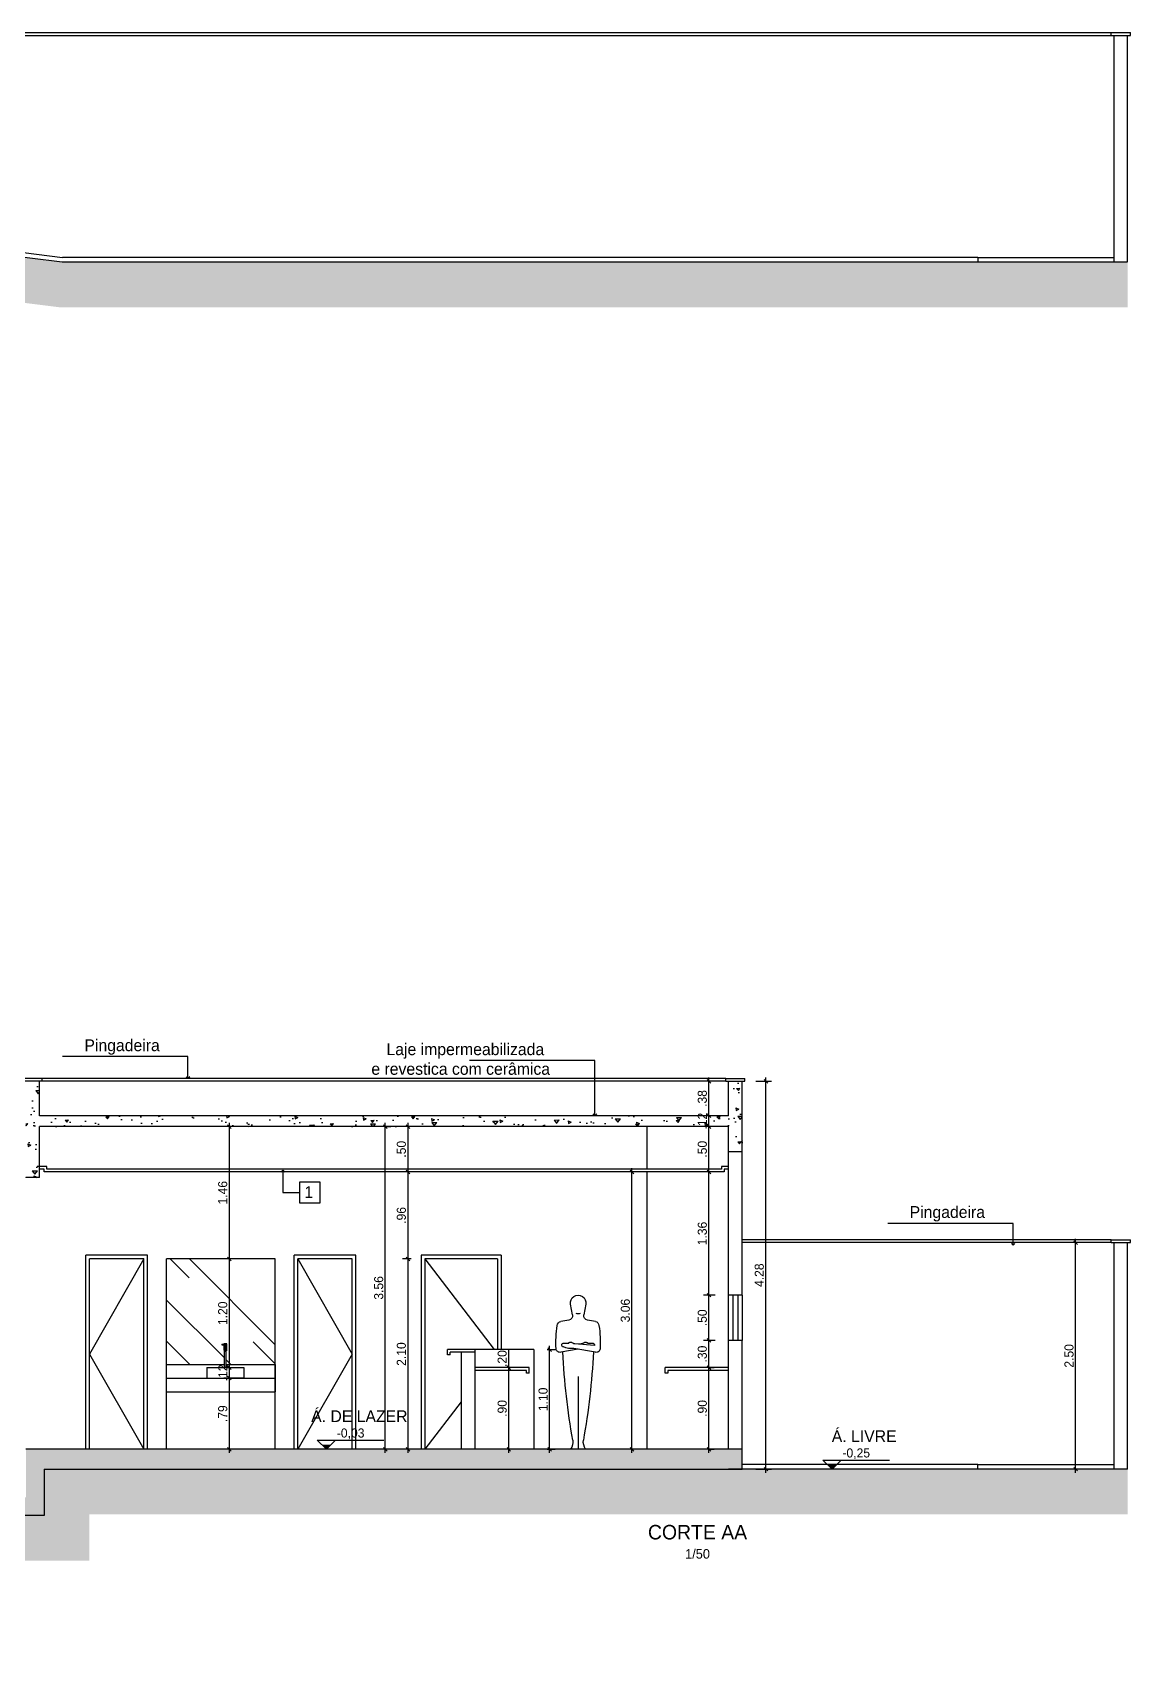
# Model space of a CAD drawing. Header units: feet. Extents: x 1734 to 1931, y 883 to 1088.
# Drawn here: x 1857.21 to 1869.32, y 956.34 to 974.37 of the extents above; entities that cross this region are included whole.
import ezdxf

# ---------------------------------------------------------------- set-up
doc = ezdxf.new("R2010")
doc.units = ezdxf.units.FT
doc.header["$LTSCALE"] = 0.3
doc.header["$MEASUREMENT"] = 0
doc.header["$PDMODE"] = 32
doc.header["$PDSIZE"] = 0.1
doc.linetypes.add('HIDDEN', pattern=[9.525, 6.35, -3.175])
doc.layers.get('0').update_dxf_attribs({"linetype": 'CONTINUOUS'})
doc.layers.get('Defpoints').update_dxf_attribs({"linetype": 'CONTINUOUS'})
for name, color, linetype in [('1', 1, 'CONTINUOUS'), ('2', 44, 'CONTINUOUS'), ('3', 3, 'CONTINUOUS'), ('5', 5, 'CONTINUOUS'), ('Cotas', 1, 'CONTINUOUS'), ('projecao', 8, 'HIDDEN'), ('Texto', 44, 'CONTINUOUS')]:
    doc.layers.add(name, color=color, linetype=linetype)
doc.styles.add('ROMANS', font='romans')
doc.styles.add('style1', font='GOTHIC.TTF')
doc.dimstyles.new('ESC-50', dxfattribs={"dimtxt": 0.1, "dimasz": 0.04, "dimexe": 0.06, "dimexo": 0.15, "dimgap": 0.02, "dimtad": 1, "dimzin": 4, "dimdsep": 46, "dimtxsty": 'style1', "dimblk": 'OBLIQUE', "dimcen": 0.01, "dimdle": 0.04, "dimclrd": 14, "dimclre": 14, "dimclrt": 2, "dimazin": 0, "dimtfac": 1, "dimtix": 1, "dimtmove": 2, "dimatfit": 0, "dimldrblk": 'OPEN90', "dimfxl": 1, "dimtolj": 1, "dimtzin": 4, "dimlwd": -1, "dimlwe": -1, "dimarcsym": 0})

# ---------------------------------------------------------------- blocks, each defined once
blk = doc.blocks.new('Man3')
at = {"color": 8}
for p, q in [((-3.44682, 65.892216), (-2.587044, 61.01616)), ((2.587044, 61.01616), (3.44682, 65.892216)), ((-7.830048, 58.060812), (-4.20936, 58.699236)), ((4.20936, 58.699236), (7.830048, 58.060812)), ((-7.887432, 44.02734), (1.99224, 45.769392)), ((-7.401984, 47.074488), (1.44876, 47.848836)), ((-3.870588, 48.53376), (-2.913636, 48.450036)), ((-1.44876, 47.848836), (0, 47.72208)), ((0, 45.418104), (7.887432, 44.02734)), ((2.913636, 48.450036), (3.870588, 48.53376)), ((0, 33), (0, 0)), ((-3.408744, 0), (3.408744, 0))]:
    blk.add_line(p, q, dxfattribs=at)
for centre, radius, start, end in [((0, 66.499992), 3.499992, 349.9999, 190.0001), ((-4.556664, 60.668856), 2.000004, 280.0002, 9.9999), ((0, 64.999992), 3.499992, 254.215, 285.7851), ((4.556664, 60.668856), 2.000004, 170.0001, 259.9998), ((41.833392, 48.435144), 51.900336, 171.3578, 183.1193), ((-7.482756, 56.091204), 1.999992, 99.99997, 175.9095), ((7.482756, 56.091204), 1.999992, 4.090452, 80.00003), ((-41.833392, 48.435144), 51.900324, 356.8807, 8.6422), ((-8.199984, 45.800004), 1.800012, 186.7811, 279.9998), ((-6.581124, 47.316804), 0.867612, 82.23895, 196.2896), ((-5.343048, 38.087988), 10.15056, 84.02544, 96.34003), ((-3.904032, 48.151428), 0.383796, 84.99985, 175.2193), ((-3.047652, 46.918236), 1.537656, 46.29971, 84.99976), ((-1.34418, 49.044276), 1.2, 237.7051, 265), ((1.34418, 49.044276), 1.2, 275, 302.295), ((3.047652, 46.918236), 1.537656, 95.00024, 133.7003), ((2.91834, 55.877628), 10.150572, 264.7654, 291.8631), ((3.904032, 48.151428), 0.383796, 4.780667, 95.00016), ((5.343048, 38.087988), 10.15056, 83.66003, 95.97463), ((6.581124, 47.316804), 0.867612, 277.7618, 97.761), ((8.199984, 45.800004), 1.8, 260.0002, 353.2189), ((323.25672, 61.714488), 330.71388, 183.0384, 190.0405), ((-323.25672, 61.714488), 330.71388, 349.9595, 356.9616), ((-8.35578, 3.395136), 6, 325.5383, 6.3262), ((8.35578, 3.395136), 6, 173.6739, 214.4617)]:
    blk.add_arc(centre, radius, start, end, dxfattribs=at)
blk = doc.blocks.new('_Oblique')
at = {"color": 0, "linetype": 'ByBlock', "lineweight": -2}
blk.add_line((-0.5, -0.5), (0.5, 0.5), dxfattribs=at)
blk = doc.blocks.new('*D449')
at = {"layer": 'Cotas', "color": 14, "linetype": 'Continuous', "transparency": 16777216}
for p, q in [((1862.465, 959.64), (1862.405, 959.64)), ((1862.465, 958.7), (1862.465, 959.68)), ((1862.465, 958.74), (1862.405, 958.74))]:
    blk.add_line(p, q, dxfattribs=at)
at = {"layer": 'Defpoints', "color": 0, "linetype": 'Continuous', "transparency": 16777216}
for p in [(1862.465, 959.64), (1862.581, 959.64), (1862.581, 958.74)]:
    blk.add_point(p, dxfattribs=at)
at = {"layer": 'Cotas', "color": 14, "linetype": 'Continuous', "transparency": 16777216, "xscale": 0.04, "yscale": 0.04, "zscale": 0.04}
for p, rotation in [((1862.465, 959.64), 90), ((1862.465, 958.74), 270)]:
    blk.add_blockref('_Oblique', p, dxfattribs=dict(at, rotation=rotation))
at = {"layer": 'Cotas', "color": 2, "linetype": 'Continuous', "transparency": 16777216, "insert": (1862.392, 959.19), "char_height": 0.1, "attachment_point": 5, "rotation": 90, "style": 'style1'}
blk.add_mtext('\\A1;.90', dxfattribs=at)
blk = doc.blocks.new('_Open90')
at = {"color": 0, "linetype": 'ByBlock', "lineweight": -2}
for p, q in [((0, 0), (-1, 0)), ((-0.5, 0.5), (0, 0)), ((0, 0), (-0.5, -0.5))]:
    blk.add_line(p, q, dxfattribs=at)
blk = doc.blocks.new('*D450')
at = {"layer": 'Cotas', "color": 14, "linetype": 'Continuous', "transparency": 16777216}
for p, q in [((1862.465, 959.84), (1862.405, 959.84)), ((1862.465, 959.64), (1862.465, 959.84)), ((1862.465, 959.64), (1862.405, 959.64))]:
    blk.add_line(p, q, dxfattribs=at)
at = {"layer": 'Defpoints', "color": 0, "linetype": 'Continuous', "transparency": 16777216}
for p in [(1862.465, 959.84), (1862.57, 959.84), (1862.581, 959.64)]:
    blk.add_point(p, dxfattribs=at)
at = {"layer": 'Cotas', "color": 2, "linetype": 'Continuous', "transparency": 16777216, "insert": (1862.392, 959.74), "char_height": 0.1, "attachment_point": 5, "rotation": 90, "style": 'style1'}
blk.add_mtext('\\A1;.20', dxfattribs=at)
blk = doc.blocks.new('*D451')
at = {"layer": 'Cotas', "color": 14, "linetype": 'Continuous', "transparency": 16777216}
for p, q in [((1862.889, 959.84), (1862.975, 959.84)), ((1862.915, 958.7), (1862.915, 959.88)), ((1862.889, 958.74), (1862.975, 958.74))]:
    blk.add_line(p, q, dxfattribs=at)
at = {"layer": 'Defpoints', "color": 0, "linetype": 'Continuous', "transparency": 16777216}
for p in [(1862.739, 959.84), (1862.915, 959.84), (1862.739, 958.74)]:
    blk.add_point(p, dxfattribs=at)
at = {"layer": 'Cotas', "color": 14, "linetype": 'Continuous', "transparency": 16777216, "xscale": 0.04, "yscale": 0.04, "zscale": 0.04}
for p, rotation in [((1862.915, 959.84), 90), ((1862.915, 958.74), 270)]:
    blk.add_blockref('_Oblique', p, dxfattribs=dict(at, rotation=rotation))
at = {"layer": 'Cotas', "color": 2, "linetype": 'Continuous', "transparency": 16777216, "insert": (1862.843, 959.29), "char_height": 0.1, "attachment_point": 5, "rotation": 90, "style": 'style1'}
blk.add_mtext('\\A1;1.10', dxfattribs=at)
blk = doc.blocks.new('*D452')
at = {"layer": 'Cotas', "color": 14, "linetype": 'Continuous', "transparency": 16777216}
for p, q in [((1864.671, 958.7), (1864.671, 959.68)), ((1864.671, 959.64), (1864.731, 959.64)), ((1864.671, 958.74), (1864.731, 958.74))]:
    blk.add_line(p, q, dxfattribs=at)
at = {"layer": 'Defpoints', "color": 0, "linetype": 'Continuous', "transparency": 16777216}
for p in [(1864.574, 959.64), (1864.671, 959.64), (1864.574, 958.74)]:
    blk.add_point(p, dxfattribs=at)
at = {"layer": 'Cotas', "color": 14, "linetype": 'Continuous', "transparency": 16777216, "xscale": 0.04, "yscale": 0.04, "zscale": 0.04}
for p, rotation in [((1864.671, 959.64), 90), ((1864.671, 958.74), 270)]:
    blk.add_blockref('_Oblique', p, dxfattribs=dict(at, rotation=rotation))
at = {"layer": 'Cotas', "color": 2, "linetype": 'Continuous', "transparency": 16777216, "insert": (1864.599, 959.19), "char_height": 0.1, "attachment_point": 5, "rotation": 90, "style": 'style1'}
blk.add_mtext('\\A1;.90', dxfattribs=at)
blk = doc.blocks.new('*D453')
at = {"layer": 'Cotas', "color": 14, "linetype": 'Continuous', "transparency": 16777216}
for p, q in [((1864.739, 959.94), (1864.611, 959.94)), ((1864.671, 959.6), (1864.671, 959.98)), ((1864.671, 959.64), (1864.731, 959.64))]:
    blk.add_line(p, q, dxfattribs=at)
at = {"layer": 'Defpoints', "color": 0, "linetype": 'Continuous', "transparency": 16777216}
for p in [(1864.671, 959.94), (1864.889, 959.94), (1864.574, 959.64)]:
    blk.add_point(p, dxfattribs=at)
at = {"layer": 'Cotas', "color": 14, "linetype": 'Continuous', "transparency": 16777216, "xscale": 0.04, "yscale": 0.04, "zscale": 0.04}
for p, rotation in [((1864.671, 959.94), 90), ((1864.671, 959.64), 270)]:
    blk.add_blockref('_Oblique', p, dxfattribs=dict(at, rotation=rotation))
at = {"layer": 'Cotas', "color": 2, "linetype": 'Continuous', "transparency": 16777216, "insert": (1864.599, 959.79), "char_height": 0.1, "attachment_point": 5, "rotation": 90, "style": 'style1'}
blk.add_mtext('\\A1;.30', dxfattribs=at)
blk = doc.blocks.new('*D454')
at = {"layer": 'Cotas', "color": 14, "linetype": 'Continuous', "transparency": 16777216}
for p, q in [((1864.671, 959.9), (1864.671, 960.48)), ((1864.739, 960.44), (1864.611, 960.44)), ((1864.739, 959.94), (1864.611, 959.94))]:
    blk.add_line(p, q, dxfattribs=at)
at = {"layer": 'Defpoints', "color": 0, "linetype": 'Continuous', "transparency": 16777216}
for p in [(1864.671, 960.44), (1864.889, 960.44), (1864.889, 959.94)]:
    blk.add_point(p, dxfattribs=at)
at = {"layer": 'Cotas', "color": 14, "linetype": 'Continuous', "transparency": 16777216, "xscale": 0.04, "yscale": 0.04, "zscale": 0.04}
for p, rotation in [((1864.671, 960.44), 90), ((1864.671, 959.94), 270)]:
    blk.add_blockref('_Oblique', p, dxfattribs=dict(at, rotation=rotation))
at = {"layer": 'Cotas', "color": 2, "linetype": 'Continuous', "transparency": 16777216, "insert": (1864.599, 960.19), "char_height": 0.1, "attachment_point": 5, "rotation": 90, "style": 'style1'}
blk.add_mtext('\\A1;.50', dxfattribs=at)
blk = doc.blocks.new('*D455')
at = {"layer": 'Cotas', "color": 14, "linetype": 'Continuous', "transparency": 16777216}
for p, q in [((1864.689, 961.8), (1864.611, 961.8)), ((1864.671, 960.4), (1864.671, 961.84)), ((1864.739, 960.44), (1864.611, 960.44))]:
    blk.add_line(p, q, dxfattribs=at)
at = {"layer": 'Defpoints', "color": 0, "linetype": 'Continuous', "transparency": 16777216}
for p in [(1864.671, 961.8), (1864.839, 961.8), (1864.889, 960.44)]:
    blk.add_point(p, dxfattribs=at)
at = {"layer": 'Cotas', "color": 14, "linetype": 'Continuous', "transparency": 16777216, "xscale": 0.04, "yscale": 0.04, "zscale": 0.04}
for p, rotation in [((1864.671, 961.8), 90), ((1864.671, 960.44), 270)]:
    blk.add_blockref('_Oblique', p, dxfattribs=dict(at, rotation=rotation))
at = {"layer": 'Cotas', "color": 2, "linetype": 'Continuous', "transparency": 16777216, "insert": (1864.599, 961.12), "char_height": 0.1, "attachment_point": 5, "rotation": 90, "style": 'style1'}
blk.add_mtext('\\A1;1.36', dxfattribs=at)
blk = doc.blocks.new('*D456')
at = {"layer": 'Cotas', "color": 14, "linetype": 'Continuous', "transparency": 16777216}
for p, q in [((1864.671, 962.3), (1864.611, 962.3)), ((1864.671, 961.76), (1864.671, 962.34)), ((1864.689, 961.8), (1864.611, 961.8))]:
    blk.add_line(p, q, dxfattribs=at)
at = {"layer": 'Defpoints', "color": 0, "linetype": 'Continuous', "transparency": 16777216}
for p in [(1864.671, 962.3), (1864.769, 962.3), (1864.839, 961.8)]:
    blk.add_point(p, dxfattribs=at)
at = {"layer": 'Cotas', "color": 14, "linetype": 'Continuous', "transparency": 16777216, "xscale": 0.04, "yscale": 0.04, "zscale": 0.04}
for p, rotation in [((1864.671, 962.3), 90), ((1864.671, 961.8), 270)]:
    blk.add_blockref('_Oblique', p, dxfattribs=dict(at, rotation=rotation))
at = {"layer": 'Cotas', "color": 2, "linetype": 'Continuous', "transparency": 16777216, "insert": (1864.599, 962.05), "char_height": 0.1, "attachment_point": 5, "rotation": 90, "style": 'style1'}
blk.add_mtext('\\A1;.50', dxfattribs=at)
blk = doc.blocks.new('*D457')
at = {"layer": 'Cotas', "color": 14, "linetype": 'Continuous', "transparency": 16777216}
for p, q in [((1864.739, 962.42), (1864.611, 962.42)), ((1864.671, 962.3), (1864.611, 962.3)), ((1864.671, 962.3), (1864.671, 962.42))]:
    blk.add_line(p, q, dxfattribs=at)
at = {"layer": 'Defpoints', "color": 0, "linetype": 'Continuous', "transparency": 16777216}
for p in [(1864.671, 962.42), (1864.769, 962.3), (1864.889, 962.42)]:
    blk.add_point(p, dxfattribs=at)
at = {"layer": 'Cotas', "color": 2, "linetype": 'Continuous', "transparency": 16777216, "insert": (1864.599, 962.36), "char_height": 0.1, "attachment_point": 5, "rotation": 90, "style": 'style1'}
blk.add_mtext('\\A1;.12', dxfattribs=at)
blk = doc.blocks.new('*D458')
at = {"layer": 'Cotas', "color": 14, "linetype": 'Continuous', "transparency": 16777216}
for p, q in [((1864.739, 962.8), (1864.611, 962.8)), ((1864.671, 962.38), (1864.671, 962.84)), ((1864.739, 962.42), (1864.611, 962.42))]:
    blk.add_line(p, q, dxfattribs=at)
at = {"layer": 'Defpoints', "color": 0, "linetype": 'Continuous', "transparency": 16777216}
for p in [(1864.671, 962.8), (1864.889, 962.8), (1864.889, 962.42)]:
    blk.add_point(p, dxfattribs=at)
at = {"layer": 'Cotas', "color": 14, "linetype": 'Continuous', "transparency": 16777216, "xscale": 0.04, "yscale": 0.04, "zscale": 0.04}
for p, rotation in [((1864.671, 962.8), 90), ((1864.671, 962.42), 270)]:
    blk.add_blockref('_Oblique', p, dxfattribs=dict(at, rotation=rotation))
at = {"layer": 'Cotas', "color": 2, "linetype": 'Continuous', "transparency": 16777216, "insert": (1864.599, 962.61), "char_height": 0.1, "attachment_point": 5, "rotation": 90, "style": 'style1'}
blk.add_mtext('\\A1;.38', dxfattribs=at)
blk = doc.blocks.new('*D459')
at = {"layer": 'Cotas', "color": 14, "linetype": 'Continuous', "transparency": 16777216}
for p, q in [((1863.839, 961.8), (1863.763, 961.8)), ((1863.823, 958.7), (1863.823, 961.84)), ((1863.839, 958.74), (1863.763, 958.74))]:
    blk.add_line(p, q, dxfattribs=at)
at = {"layer": 'Defpoints', "color": 0, "linetype": 'Continuous', "transparency": 16777216}
for p in [(1863.823, 961.8), (1863.989, 961.8), (1863.989, 958.74)]:
    blk.add_point(p, dxfattribs=at)
at = {"layer": 'Cotas', "color": 14, "linetype": 'Continuous', "transparency": 16777216, "xscale": 0.04, "yscale": 0.04, "zscale": 0.04}
for p, rotation in [((1863.823, 961.8), 90), ((1863.823, 958.74), 270)]:
    blk.add_blockref('_Oblique', p, dxfattribs=dict(at, rotation=rotation))
at = {"layer": 'Cotas', "color": 2, "linetype": 'Continuous', "transparency": 16777216, "insert": (1863.75, 960.27), "char_height": 0.1, "attachment_point": 5, "rotation": 90, "style": 'style1'}
blk.add_mtext('\\A1;3.06', dxfattribs=at)
blk = doc.blocks.new('*D460')
at = {"layer": 'Cotas', "color": 14, "linetype": 'Continuous', "transparency": 16777216}
for p, q in [((1861.389, 960.84), (1861.293, 960.84)), ((1861.353, 958.7), (1861.353, 960.88)), ((1861.389, 958.74), (1861.293, 958.74))]:
    blk.add_line(p, q, dxfattribs=at)
at = {"layer": 'Defpoints', "color": 0, "linetype": 'Continuous', "transparency": 16777216}
for p in [(1861.353, 960.84), (1861.539, 960.84), (1861.539, 958.74)]:
    blk.add_point(p, dxfattribs=at)
at = {"layer": 'Cotas', "color": 14, "linetype": 'Continuous', "transparency": 16777216, "xscale": 0.04, "yscale": 0.04, "zscale": 0.04}
for p, rotation in [((1861.353, 960.84), 90), ((1861.353, 958.74), 270)]:
    blk.add_blockref('_Oblique', p, dxfattribs=dict(at, rotation=rotation))
at = {"layer": 'Cotas', "color": 2, "linetype": 'Continuous', "transparency": 16777216, "insert": (1861.28, 959.79), "char_height": 0.1, "attachment_point": 5, "rotation": 90, "style": 'style1'}
blk.add_mtext('\\A1;2.10', dxfattribs=at)
blk = doc.blocks.new('*D461')
at = {"layer": 'Cotas', "color": 14, "linetype": 'Continuous', "transparency": 16777216}
for p, q in [((1861.517, 961.8), (1861.293, 961.8)), ((1861.353, 960.8), (1861.353, 961.84)), ((1861.389, 960.84), (1861.293, 960.84))]:
    blk.add_line(p, q, dxfattribs=at)
at = {"layer": 'Defpoints', "color": 0, "linetype": 'Continuous', "transparency": 16777216}
for p in [(1861.353, 961.8), (1861.667, 961.8), (1861.539, 960.84)]:
    blk.add_point(p, dxfattribs=at)
at = {"layer": 'Cotas', "color": 14, "linetype": 'Continuous', "transparency": 16777216, "xscale": 0.04, "yscale": 0.04, "zscale": 0.04}
for p, rotation in [((1861.353, 961.8), 90), ((1861.353, 960.84), 270)]:
    blk.add_blockref('_Oblique', p, dxfattribs=dict(at, rotation=rotation))
at = {"layer": 'Cotas', "color": 2, "linetype": 'Continuous', "transparency": 16777216, "insert": (1861.28, 961.32), "char_height": 0.1, "attachment_point": 5, "rotation": 90, "style": 'style1'}
blk.add_mtext('\\A1;.96', dxfattribs=at)
blk = doc.blocks.new('*D462')
at = {"layer": 'Cotas', "color": 14, "linetype": 'Continuous', "transparency": 16777216}
for p, q in [((1861.43, 962.3), (1861.293, 962.3)), ((1861.353, 961.76), (1861.353, 962.34)), ((1861.517, 961.8), (1861.293, 961.8))]:
    blk.add_line(p, q, dxfattribs=at)
at = {"layer": 'Defpoints', "color": 0, "linetype": 'Continuous', "transparency": 16777216}
for p in [(1861.353, 962.3), (1861.58, 962.3), (1861.667, 961.8)]:
    blk.add_point(p, dxfattribs=at)
at = {"layer": 'Cotas', "color": 14, "linetype": 'Continuous', "transparency": 16777216, "xscale": 0.04, "yscale": 0.04, "zscale": 0.04}
for p, rotation in [((1861.353, 962.3), 90), ((1861.353, 961.8), 270)]:
    blk.add_blockref('_Oblique', p, dxfattribs=dict(at, rotation=rotation))
at = {"layer": 'Cotas', "color": 2, "linetype": 'Continuous', "transparency": 16777216, "insert": (1861.28, 962.05), "char_height": 0.1, "attachment_point": 5, "rotation": 90, "style": 'style1'}
blk.add_mtext('\\A1;.50', dxfattribs=at)
blk = doc.blocks.new('*D463')
at = {"layer": 'Cotas', "color": 14, "linetype": 'Continuous', "transparency": 16777216}
for p, q in [((1861.102, 958.7), (1861.102, 962.34)), ((1861.102, 962.3), (1861.162, 962.3)), ((1861.102, 958.74), (1861.042, 958.74))]:
    blk.add_line(p, q, dxfattribs=at)
at = {"layer": 'Defpoints', "color": 0, "linetype": 'Continuous', "transparency": 16777216}
for p in [(1861.089, 962.3), (1861.102, 962.3), (1861.18, 958.74)]:
    blk.add_point(p, dxfattribs=at)
at = {"layer": 'Cotas', "color": 14, "linetype": 'Continuous', "transparency": 16777216, "xscale": 0.04, "yscale": 0.04, "zscale": 0.04}
for p, rotation in [((1861.102, 962.3), 90), ((1861.102, 958.74), 270)]:
    blk.add_blockref('_Oblique', p, dxfattribs=dict(at, rotation=rotation))
at = {"layer": 'Cotas', "color": 2, "linetype": 'Continuous', "transparency": 16777216, "insert": (1861.03, 960.52), "char_height": 0.1, "attachment_point": 5, "rotation": 90, "style": 'style1'}
blk.add_mtext('\\A1;3.56', dxfattribs=at)
blk = doc.blocks.new('*D464')
at = {"layer": 'Cotas', "color": 14, "linetype": 'Continuous', "transparency": 16777216}
for p, q in [((1859.383, 958.7), (1859.383, 959.565)), ((1859.54, 959.525), (1859.323, 959.525)), ((1859.662, 958.74), (1859.323, 958.74))]:
    blk.add_line(p, q, dxfattribs=at)
at = {"layer": 'Defpoints', "color": 0, "linetype": 'Continuous', "transparency": 16777216}
for p in [(1859.383, 959.525), (1859.69, 959.525), (1859.889, 958.74)]:
    blk.add_point(p, dxfattribs=at)
at = {"layer": 'Cotas', "color": 14, "linetype": 'Continuous', "transparency": 16777216, "xscale": 0.04, "yscale": 0.04, "zscale": 0.04}
for p, rotation in [((1859.383, 959.525), 90), ((1859.383, 958.74), 270)]:
    blk.add_blockref('_Oblique', p, dxfattribs=dict(at, rotation=rotation))
at = {"layer": 'Cotas', "color": 2, "linetype": 'Continuous', "transparency": 16777216, "insert": (1859.31, 959.132), "char_height": 0.1, "attachment_point": 5, "rotation": 90, "style": 'style1'}
blk.add_mtext('\\A1;.79', dxfattribs=at)
blk = doc.blocks.new('*D465')
at = {"layer": 'Cotas', "color": 14, "linetype": 'Continuous', "transparency": 16777216}
for p, q in [((1859.383, 959.64), (1859.323, 959.64)), ((1859.383, 959.525), (1859.383, 959.64)), ((1859.54, 959.525), (1859.323, 959.525))]:
    blk.add_line(p, q, dxfattribs=at)
at = {"layer": 'Defpoints', "color": 0, "linetype": 'Continuous', "transparency": 16777216}
for p in [(1859.383, 959.64), (1859.493, 959.64), (1859.69, 959.525)]:
    blk.add_point(p, dxfattribs=at)
at = {"layer": 'Cotas', "color": 2, "linetype": 'Continuous', "transparency": 16777216, "insert": (1859.311, 959.582), "char_height": 0.1, "attachment_point": 5, "rotation": 90, "style": 'style1'}
blk.add_mtext('\\A1;.12', dxfattribs=at)
blk = doc.blocks.new('*D466')
at = {"layer": 'Cotas', "color": 14, "linetype": 'Continuous', "transparency": 16777216}
for p, q in [((1859.43, 960.84), (1859.323, 960.84)), ((1859.383, 959.6), (1859.383, 960.88)), ((1859.383, 959.64), (1859.323, 959.64))]:
    blk.add_line(p, q, dxfattribs=at)
at = {"layer": 'Defpoints', "color": 0, "linetype": 'Continuous', "transparency": 16777216}
for p in [(1859.383, 960.84), (1859.58, 960.84), (1859.493, 959.64)]:
    blk.add_point(p, dxfattribs=at)
at = {"layer": 'Cotas', "color": 14, "linetype": 'Continuous', "transparency": 16777216, "xscale": 0.04, "yscale": 0.04, "zscale": 0.04}
for p, rotation in [((1859.383, 960.84), 90), ((1859.383, 959.64), 270)]:
    blk.add_blockref('_Oblique', p, dxfattribs=dict(at, rotation=rotation))
at = {"layer": 'Cotas', "color": 2, "linetype": 'Continuous', "transparency": 16777216, "insert": (1859.31, 960.24), "char_height": 0.1, "attachment_point": 5, "rotation": 90, "style": 'style1'}
blk.add_mtext('\\A1;1.20', dxfattribs=at)
blk = doc.blocks.new('*D467')
at = {"layer": 'Cotas', "color": 14, "linetype": 'Continuous', "transparency": 16777216}
for p, q in [((1859.43, 962.3), (1859.323, 962.3)), ((1859.383, 960.8), (1859.383, 962.34)), ((1859.43, 960.84), (1859.323, 960.84))]:
    blk.add_line(p, q, dxfattribs=at)
at = {"layer": 'Defpoints', "color": 0, "linetype": 'Continuous', "transparency": 16777216}
for p in [(1859.383, 962.3), (1859.58, 962.3), (1859.58, 960.84)]:
    blk.add_point(p, dxfattribs=at)
at = {"layer": 'Cotas', "color": 14, "linetype": 'Continuous', "transparency": 16777216, "xscale": 0.04, "yscale": 0.04, "zscale": 0.04}
for p, rotation in [((1859.383, 962.3), 90), ((1859.383, 960.84), 270)]:
    blk.add_blockref('_Oblique', p, dxfattribs=dict(at, rotation=rotation))
at = {"layer": 'Cotas', "color": 2, "linetype": 'Continuous', "transparency": 16777216, "insert": (1859.31, 961.57), "char_height": 0.1, "attachment_point": 5, "rotation": 90, "style": 'style1'}
blk.add_mtext('\\A1;1.46', dxfattribs=at)
blk = doc.blocks.new('*D468')
at = {"layer": 'Cotas', "color": 14, "linetype": 'Continuous', "transparency": 16777216}
for p, q in [((1865.189, 962.8), (1865.36, 962.8)), ((1865.3, 958.48), (1865.3, 962.84)), ((1865.189, 958.52), (1865.36, 958.52))]:
    blk.add_line(p, q, dxfattribs=at)
at = {"layer": 'Defpoints', "color": 0, "linetype": 'Continuous', "transparency": 16777216}
for p in [(1865.039, 962.8), (1865.3, 962.8), (1865.039, 958.52)]:
    blk.add_point(p, dxfattribs=at)
at = {"layer": 'Cotas', "color": 14, "linetype": 'Continuous', "transparency": 16777216, "xscale": 0.04, "yscale": 0.04, "zscale": 0.04}
for p, rotation in [((1865.3, 962.8), 90), ((1865.3, 958.52), 270)]:
    blk.add_blockref('_Oblique', p, dxfattribs=dict(at, rotation=rotation))
at = {"layer": 'Cotas', "color": 2, "linetype": 'Continuous', "transparency": 16777216, "insert": (1865.227, 960.66), "char_height": 0.1, "attachment_point": 5, "rotation": 90, "style": 'style1'}
blk.add_mtext('\\A1;4.28', dxfattribs=at)
blk = doc.blocks.new('*D492')
at = {"layer": 'Cotas', "color": 14, "linetype": 'Continuous', "transparency": 16777216}
for p, q in [((1868.989, 961.02), (1868.655, 961.02)), ((1868.715, 958.48), (1868.715, 961.06)), ((1868.989, 958.52), (1868.655, 958.52))]:
    blk.add_line(p, q, dxfattribs=at)
at = {"layer": 'Defpoints', "color": 0, "linetype": 'Continuous', "transparency": 16777216}
for p in [(1868.715, 961.02), (1869.139, 961.02), (1869.139, 958.52)]:
    blk.add_point(p, dxfattribs=at)
at = {"layer": 'Cotas', "color": 14, "linetype": 'Continuous', "transparency": 16777216, "xscale": 0.04, "yscale": 0.04, "zscale": 0.04}
for p, rotation in [((1868.715, 961.02), 90), ((1868.715, 958.52), 270)]:
    blk.add_blockref('_Oblique', p, dxfattribs=dict(at, rotation=rotation))
at = {"layer": 'Cotas', "color": 2, "linetype": 'Continuous', "transparency": 16777216, "insert": (1868.643, 959.77), "char_height": 0.1, "attachment_point": 5, "rotation": 90, "style": 'style1'}
blk.add_mtext('\\A1;2.50', dxfattribs=at)
blk = doc.blocks.new('Niv_cr')
for p, q in [((0, 0), (-0.1, 0.1)), ((-0.1, 0.1), (0.635, 0.1)), ((0, 0), (0.1, 0.1))]:
    blk.add_line(p, q)
blk.add_solid([(-0.05, 0.05), (0.05, 0.05), (0, 0)])
at = {"color": 2, "style": 'ROMANS'}
blk.add_attdef('NIVEL', (0.115, 0.129), '', height=0.1, dxfattribs=at)

msp = doc.modelspace()

# ---------------------------------------------------------------- hatches: boundary and pattern name
at = {"layer": '1', "linetype": 'Continuous'}
h = msp.add_hatch(dxfattribs=at)
h.set_pattern_fill('EARTH,_I', color=256, angle=315, style=2)
h.set_pattern_definition([(315, (1811.98868, 971.34088), (0.3535534, -8e-17), [0.25, -0.25]), (315, (1812.05498, 971.40717), (0.3535534, -8e-17), [0.25, -0.25]), (315, (1812.12127, 971.47346), (0.3535534, -8e-17), [0.25, -0.25]), (45, (1812.16546, 971.47346), (1e-16, 0.3535534), [0.25, -0.25]), (45, (1812.23175, 971.40717), (1e-16, 0.3535534), [0.25, -0.25]), (45, (1812.29804, 971.34088), (1e-16, 0.3535534), [0.25, -0.25])])
h.paths.add_polyline_path([(1828.939, 973.517), (1811.989, 973.517), (1811.989, 973.017), (1828.439, 973.017), (1828.439, 971.607), (1831.839, 971.607), (1831.839, 973.017), (1854.889, 973.017), (1854.889, 971.67), (1857.507, 971.341), (1869.289, 971.341), (1869.289, 971.841), (1867.639, 971.841), (1857.538, 971.841), (1855.389, 972.111), (1855.389, 973.517), (1831.339, 973.517), (1831.339, 972.107), (1828.939, 972.107)])
h = msp.add_hatch(dxfattribs=at)
h.set_pattern_fill('EARTH,_I', color=256, angle=315, style=2)
h.set_pattern_definition([(315, (1811.98868, 956.3443), (0.3535534, -8e-17), [0.25, -0.25]), (315, (1812.05498, 956.4106), (0.3535534, -8e-17), [0.25, -0.25]), (315, (1812.12127, 956.4769), (0.3535534, -8e-17), [0.25, -0.25]), (45, (1812.16546, 956.4769), (1e-16, 0.3535534), [0.25, -0.25]), (45, (1812.23175, 956.4106), (1e-16, 0.3535534), [0.25, -0.25]), (45, (1812.29804, 956.3443), (1e-16, 0.3535534), [0.25, -0.25])])
h.paths.add_polyline_path([(1826.389, 956.673), (1826.389, 958.02), (1849.439, 958.02), (1849.439, 956.61), (1853.439, 956.61), (1853.439, 957.51), (1857.839, 957.51), (1857.839, 958.02), (1869.289, 958.02), (1869.289, 958.52), (1864.889, 958.52), (1857.339, 958.52), (1857.339, 958.01), (1852.939, 958.01), (1852.939, 957.81), (1852.639, 957.81), (1852.639, 957.61), (1852.339, 957.61), (1852.339, 957.11), (1849.939, 957.11), (1849.939, 958.52), (1825.889, 958.52), (1825.889, 957.114), (1823.739, 956.844), (1813.639, 956.844), (1811.989, 956.844), (1811.989, 956.344), (1823.77, 956.344)])
at = {"layer": '5', "linetype": 'Continuous'}
h = msp.add_hatch(dxfattribs=at)
h.set_pattern_fill('AR-CONC,_I', color=256, scale=0.05, angle=315, style=2)
h.set_pattern_definition([(5, (1825.58868, 957.09535), (0.2314035, -0.275776), [0.0375, -0.4125]), (310, (1825.5887, 957.09535), (0.216884, 0.314996), [0.03, -0.33]), (55.4514, (1825.60797, 957.07237), (0.4482876, 0.0392197), [0.03187, -0.350571]), (1.1842, (1825.6594, 957.16606), (0.318807, -0.4358465), [0.05625, -0.61875]), (51.6356, (1825.68596, 957.12974), (0.674856, 0.0139495), [0.047805, -0.5258565]), (306.1842, (1825.6594, 957.16606), (0.674856, 0.01395), [0.045, -0.495]), (336, (1825.67707, 957.11303), (0.0686912, -0.3533858), [0.0375, -0.4125]), (281, (1825.67707, 957.11303), (0.3424042, 0.1703543), [0.03, -0.33]), (26.4514, (1825.6828, 957.08358), (0.4110953, -0.1830318), [0.03187, -0.350571]), (352.5, (1825.58868, 957.09535), (0.1219949, 0.1133966), [0, -0.326, 0, -0.335, 0, -0.33125]), (322.5, (1825.58868, 957.09535), (0.2324547, 0.0464365), [0, -0.191, 0, -0.3185, 0, -0.12625]), (282.5, (1825.50984, 957.17419), (0.1807604, -0.1967091), [0, -0.125, 0, -0.39, 0, -0.5175]), (272.5, (1825.47449, 957.20955), (0.2415799, -0.170795), [0, -0.1625, 0, -0.259, 0, -0.3675])])
h.paths.add_polyline_path([(1850.139, 958.74), (1846.139, 958.74), (1846.139, 958.77), (1828.089, 958.77), (1828.089, 958.74), (1825.589, 958.74), (1825.589, 958.52), (1825.739, 958.52), (1825.739, 957.095), (1825.889, 957.114), (1825.889, 958.52), (1849.939, 958.52), (1849.939, 957.11), (1852.339, 957.11), (1852.339, 957.61), (1852.639, 957.61), (1852.639, 957.81), (1852.939, 957.81), (1852.939, 958.01), (1857.339, 958.01), (1857.339, 958.52), (1865.039, 958.52), (1865.039, 958.74), (1857.139, 958.74), (1857.139, 958.71), (1857.139, 958.21), (1852.739, 958.21), (1852.739, 958.01), (1852.439, 958.01), (1852.439, 957.81), (1852.139, 957.81), (1852.139, 957.31), (1850.139, 957.31)])
at = {"layer": 'Cotas'}
h = msp.add_hatch(dxfattribs=at)
h.set_pattern_fill('AR-RROOF,_O', color=256, angle=315)
h.set_pattern_definition([(315, (1858.6887, 959.6749), (2.26274, -0.8485), [15, -2, 5, -1]), (315, (1859.9827, 959.088), (0.23335, 1.64756), [3, -0.33, 6, -0.75]), (315, (1859.6433, 959.9224), (4.1507, -3.2032), [8, -1.4, 4, -1])])
h.paths.add_polyline_path([(1859.351, 959.833), (1859.351, 959.825), (1859.349, 959.825), (1859.349, 959.675), (1859.889, 959.675), (1859.889, 960.84), (1858.689, 960.84), (1858.689, 959.675), (1859.328, 959.675), (1859.328, 959.825), (1859.327, 959.825), (1859.327, 959.833)])
h.paths.add_polyline_path([(1859.356, 959.887), (1859.356, 959.844), (1859.356, 959.834), (1859.35, 959.834), (1859.322, 959.834), (1859.322, 959.887), (1859.334, 959.887)], flags=16)
h.paths.add_polyline_path([(1859.356, 959.904), (1859.356, 959.888), (1859.334, 959.888), (1859.322, 959.888), (1859.322, 959.892), (1859.299, 959.892), (1859.299, 959.9), (1859.322, 959.9), (1859.322, 959.904)], flags=16)
at = {"layer": 'Defpoints', "linetype": 'Continuous'}
h = msp.add_hatch(dxfattribs=at)
h.set_pattern_fill('AR-CONC,_I', color=256, scale=0.05, angle=315, style=2)
h.set_pattern_definition([(5, (1857.13868, 961.73993), (0.231404, -0.275776), [0.0375, -0.4125]), (310, (1857.1387, 961.73993), (0.216884, 0.314996), [0.03, -0.33]), (55.4514, (1857.15797, 961.71695), (0.448288, 0.03922), [0.03187, -0.350571]), (1.184, (1857.2094, 961.81064), (0.318807, -0.435847), [0.05625, -0.61875]), (51.6356, (1857.23596, 961.7743), (0.674856, 0.01395), [0.047805, -0.525857]), (306.184, (1857.2094, 961.81064), (0.674856, 0.01395), [0.045, -0.495]), (336, (1857.22707, 961.7576), (0.068691, -0.353386), [0.0375, -0.4125]), (281, (1857.22707, 961.7576), (0.342404, 0.170354), [0.03, -0.33]), (26.4514, (1857.2328, 961.72816), (0.411095, -0.183032), [0.03187, -0.350571]), (352.5, (1857.13868, 961.73993), (0.121995, 0.1133966), [0, -0.326, 0, -0.335, 0, -0.33125]), (322.5, (1857.13868, 961.73993), (0.2324547, 0.0464365), [0, -0.191, 0, -0.3185, 0, -0.12625]), (282.5, (1857.05984, 961.81877), (0.1807604, -0.196709), [0, -0.125, 0, -0.39, 0, -0.5175]), (272.5, (1857.02449, 961.85413), (0.24158, -0.170795), [0, -0.1625, 0, -0.259, 0, -0.3675])])
h.paths.add_polyline_path([(1857.289, 962.42), (1857.289, 962.8), (1857.139, 962.8), (1857.139, 961.74), (1857.289, 961.74), (1857.289, 962.3), (1864.889, 962.3), (1864.889, 962.02), (1865.039, 962.02), (1865.039, 962.8), (1864.889, 962.8), (1864.889, 962.42)])

# ---------------------------------------------------------------- linework, layer by layer
at = {"layer": '1', "linetype": 'Continuous'}
for p, q in [((1855.729, 974.371), (1869.109, 974.371)), ((1855.729, 974.341), (1869.109, 974.341)), ((1855.539, 972.142), (1857.542, 971.891)), ((1867.639, 971.891), (1857.542, 971.891)), ((1864.859, 962.83), (1857.289, 962.83)), ((1864.859, 962.8), (1857.289, 962.8)), ((1869.109, 961.05), (1865.039, 961.05)), ((1869.109, 961.02), (1865.039, 961.02)), ((1857.799, 958.74), (1857.799, 960.88)), ((1858.479, 960.88), (1857.799, 960.88)), ((1857.839, 958.74), (1857.839, 960.84)), ((1858.439, 960.84), (1857.839, 960.84)), ((1858.439, 958.74), (1858.439, 960.84)), ((1858.479, 958.74), (1858.479, 960.88)), ((1858.689, 958.74), (1858.689, 960.84)), ((1859.889, 960.84), (1858.689, 960.84)), ((1859.889, 958.74), (1859.889, 960.84)), ((1860.099, 958.74), (1860.099, 960.88)), ((1860.779, 960.88), (1860.099, 960.88)), ((1860.139, 958.74), (1860.139, 960.84)), ((1860.739, 960.84), (1860.139, 960.84)), ((1860.739, 958.74), (1860.739, 960.84)), ((1860.779, 958.74), (1860.779, 960.88)), ((1862.379, 960.88), (1861.499, 960.88)), ((1861.499, 960.88), (1861.499, 958.74)), ((1862.339, 960.84), (1861.539, 960.84)), ((1861.539, 960.84), (1861.539, 958.74)), ((1862.339, 960.84), (1862.339, 959.84)), ((1862.379, 960.88), (1862.379, 959.84)), ((1864.889, 959.94), (1864.889, 960.44)), ((1865.039, 960.44), (1865.039, 959.94)), ((1858.689, 959.675), (1859.328, 959.675)), ((1859.136, 959.64), (1859.541, 959.64)), ((1859.136, 959.64), (1859.136, 959.525)), ((1859.349, 959.675), (1859.889, 959.675)), ((1859.541, 959.64), (1859.541, 959.525)), ((1859.889, 959.675), (1859.889, 959.375)), ((1858.689, 959.525), (1859.889, 959.525)), ((1858.689, 959.375), (1859.889, 959.375)), ((1867.639, 958.57), (1865.039, 958.57))]:
    msp.add_line(p, q, dxfattribs=at)
for points in [[(1859.299, 959.9), (1859.299, 959.892)], [(1859.299, 959.9), (1859.322, 959.9)], [(1859.299, 959.892), (1859.322, 959.892)], [(1859.356, 959.904), (1859.322, 959.904)], [(1859.322, 959.904), (1859.322, 959.892)], [(1859.322, 959.892), (1859.322, 959.888)], [(1859.322, 959.888), (1859.334, 959.888)], [(1859.322, 959.887), (1859.322, 959.834)], [(1859.334, 959.887), (1859.322, 959.887)], [(1859.35, 959.834), (1859.322, 959.834)], [(1859.327, 959.834), (1859.327, 959.833)], [(1859.327, 959.833), (1859.327, 959.833)], [(1859.351, 959.833), (1859.327, 959.833)], [(1859.327, 959.833), (1859.327, 959.825)], [(1859.328, 959.825), (1859.327, 959.825)], [(1859.35, 959.825), (1859.328, 959.825)], [(1859.328, 959.64), (1859.328, 959.825)], [(1859.334, 959.887), (1859.334, 959.888)], [(1859.356, 959.888), (1859.334, 959.888)], [(1859.356, 959.887), (1859.334, 959.887)], [(1859.339, 959.814), (1859.339, 959.908)], [(1859.343, 959.887), (1859.343, 959.888)], [(1859.349, 959.64), (1859.349, 959.825)], [(1859.356, 959.834), (1859.35, 959.834)], [(1859.35, 959.834), (1859.35, 959.833)], [(1859.351, 959.825), (1859.35, 959.825)], [(1859.351, 959.833), (1859.351, 959.825)], [(1859.356, 959.888), (1859.356, 959.904)], [(1859.356, 959.844), (1859.356, 959.887)], [(1859.356, 959.834), (1859.356, 959.844)]]:
    msp.add_lwpolyline(points, dxfattribs=at)
at = {"layer": '2'}
for p, q in [((1863.989, 961.83), (1863.989, 962.3)), ((1863.989, 958.74), (1863.989, 961.8)), ((1864.939, 959.94), (1864.939, 960.44)), ((1864.989, 960.44), (1864.989, 959.94)), ((1862.739, 959.84), (1862.089, 959.84)), ((1862.739, 959.84), (1862.739, 958.74))]:
    msp.add_line(p, q, dxfattribs=at)
at = {"layer": '3'}
for p, q in [((1861.789, 959.78), (1861.789, 959.84)), ((1862.089, 959.84), (1861.789, 959.84)), ((1861.819, 959.78), (1861.789, 959.78)), ((1862.089, 959.81), (1861.819, 959.81)), ((1861.819, 959.78), (1861.819, 959.81)), ((1862.689, 959.64), (1862.089, 959.64)), ((1862.659, 959.61), (1862.089, 959.61)), ((1862.659, 959.58), (1862.659, 959.61)), ((1862.689, 959.58), (1862.659, 959.58)), ((1862.689, 959.58), (1862.689, 959.64)), ((1864.889, 959.64), (1864.189, 959.64)), ((1864.189, 959.58), (1864.189, 959.64)), ((1864.219, 959.58), (1864.189, 959.58)), ((1864.889, 959.61), (1864.219, 959.61)), ((1864.219, 959.61), (1864.219, 959.58))]:
    msp.add_line(p, q, dxfattribs=at)
for points in [[(1864.889, 961.86), (1864.809, 961.86), (1864.809, 961.83), (1857.369, 961.83), (1857.369, 961.86), (1857.289, 961.86)], [(1864.889, 961.83), (1864.839, 961.83), (1864.839, 961.8), (1857.339, 961.8), (1857.339, 961.83), (1857.289, 961.83)]]:
    msp.add_lwpolyline(points, dxfattribs=at)
at = {"layer": '5', "linetype": 'Continuous'}
for p, q in [((1869.109, 974.371), (1869.319, 974.371)), ((1869.109, 974.341), (1869.109, 974.371)), ((1869.109, 974.341), (1869.319, 974.341)), ((1869.139, 971.841), (1869.139, 974.341)), ((1869.289, 971.841), (1869.289, 974.341)), ((1869.319, 974.341), (1869.319, 974.371)), ((1855.389, 972.111), (1857.538, 971.841)), ((1857.538, 971.841), (1867.639, 971.841)), ((1867.639, 971.891), (1867.639, 971.841)), ((1867.639, 971.891), (1869.139, 971.891)), ((1867.639, 971.841), (1869.289, 971.841)), ((1857.319, 962.83), (1857.109, 962.83)), ((1857.319, 962.8), (1857.109, 962.8)), ((1857.289, 962.42), (1857.289, 962.8)), ((1857.319, 962.8), (1857.319, 962.83)), ((1864.859, 962.83), (1865.069, 962.83)), ((1864.859, 962.8), (1864.859, 962.83)), ((1864.859, 962.8), (1865.069, 962.8)), ((1864.889, 962.42), (1864.889, 962.8)), ((1865.039, 960.44), (1865.039, 962.8)), ((1865.069, 962.8), (1865.069, 962.83)), ((1864.889, 962.42), (1857.289, 962.42)), ((1864.889, 962.3), (1857.289, 962.3)), ((1857.289, 961.74), (1857.289, 962.3)), ((1864.889, 960.44), (1864.889, 962.3)), ((1865.039, 962.02), (1864.889, 962.02)), ((1857.289, 961.74), (1857.139, 961.74)), ((1869.109, 961.05), (1869.319, 961.05)), ((1869.109, 961.02), (1869.109, 961.05)), ((1869.109, 961.02), (1869.319, 961.02)), ((1869.139, 958.52), (1869.139, 961.02)), ((1869.289, 958.52), (1869.289, 961.02)), ((1869.319, 961.02), (1869.319, 961.05)), ((1865.039, 960.44), (1864.889, 960.44)), ((1865.039, 959.94), (1864.889, 959.94)), ((1864.889, 958.74), (1864.889, 959.94)), ((1865.039, 958.52), (1865.039, 959.94)), ((1861.939, 959.81), (1861.939, 958.74)), ((1862.089, 959.84), (1862.089, 958.74)), ((1865.039, 958.74), (1857.139, 958.74)), ((1857.339, 958.52), (1857.339, 958.01)), ((1857.339, 958.52), (1865.039, 958.52)), ((1869.289, 958.52), (1864.889, 958.52)), ((1867.639, 958.57), (1869.139, 958.57)), ((1867.639, 958.52), (1867.639, 958.57)), ((1857.339, 958.01), (1852.939, 958.01))]:
    msp.add_line(p, q, dxfattribs=at)
at = {"layer": 'projecao', "ltscale": 2}
for p, q in [((1858.439, 960.84), (1857.839, 959.79)), ((1860.139, 960.84), (1860.739, 959.79)), ((1861.539, 960.84), (1862.303, 959.84)), ((1857.839, 959.79), (1858.439, 958.74)), ((1860.739, 959.79), (1860.139, 958.74)), ((1861.939, 959.263), (1861.539, 958.74))]:
    msp.add_line(p, q, dxfattribs=at)
at = {"layer": 'Texto'}
msp.add_lwpolyline([(1860.155, 961.458), (1860.383, 961.458), (1860.383, 961.687), (1860.155, 961.687)], close=True, dxfattribs=at)

# ---------------------------------------------------------------- block references
at = {"layer": 'Cotas', "xscale": -0.02428571983673595, "yscale": 0.02428571983673595, "zscale": 0.02428571983673595}
msp.add_blockref('Man3', (1863.229, 958.74), dxfattribs=at)
at = {"layer": 'Texto', "linetype": 'Continuous', "ltscale": 0.4}
ref = msp.add_blockref('Niv_cr', (1860.453, 958.74), dxfattribs=at)
ref.add_attrib('NIVEL', '-0,03', (1860.568, 958.869), dxfattribs={"layer": '0', "height": 0.1, "style": 'style1'})
ref = msp.add_blockref('Niv_cr', (1866.029, 958.52), dxfattribs=at)
ref.add_attrib('NIVEL', '-0,25', (1866.144, 958.649), dxfattribs={"layer": '0', "height": 0.1, "style": 'style1'})

# ---------------------------------------------------------------- texts
at = {"layer": 'Texto', "attachment_point": 1, "style": 'style1'}
for s, insert, char_height, width in [('\\pxqc;\\P{\\H1.3x;Pingadeira}', (1857.197, 963.429), 0.1, 2.00603), ('\\pi1.47898;\\P\\pi0.49161;{\\H1.3x;Laje impermeabilizada\\P\\pi0.32485;e revestica com cerâmica}', (1860.624, 963.385), 0.1, 2.95797), ('\\pxqc;1', (1859.255, 961.642), 0.13, 2.00603), ('\\pxqc;\\P{\\H1.3x;Pingadeira}', (1866.298, 961.589), 0.1, 2.00603), ('\\pi1.61375;Á. DE LAZER', (1858.671, 959.169), 0.13, 4.2402), ('\\pi1.77928;Á. LIVRE', (1864.247, 958.949), 0.13, 4.2402), ('\\pxqc;\\P\\P{\\H1.6x;CORTE AA \\P\\H0.65625x;1/50}', (1863.543, 958.238), 0.1, 2.00603)]:
    msp.add_mtext(s, dxfattribs=dict(at, insert=insert, char_height=char_height, width=width))

# ---------------------------------------------------------------- dimensions: what is measured, and where the dimension line sits
at = {"layer": 'Cotas', "linetype": 'Continuous'}
for base, p1, p2, picture, middle in [((1864.671, 962.8), (1864.889, 962.42), (1864.889, 962.8), '*D458', (1864.599, 962.61)), ((1865.3, 962.8), (1865.039, 958.52), (1865.039, 962.8), '*D468', (1865.227, 960.66)), ((1864.671, 962.42), (1864.769, 962.3), (1864.889, 962.42), '*D457', (1864.599, 962.36)), ((1859.383, 962.3), (1859.58, 960.84), (1859.58, 962.3), '*D467', (1859.31, 961.57)), ((1861.102, 962.3), (1861.18, 958.74), (1861.089, 962.3), '*D463', (1861.03, 960.52)), ((1861.353, 962.3), (1861.667, 961.8), (1861.58, 962.3), '*D462', (1861.28, 962.05)), ((1864.671, 962.3), (1864.839, 961.8), (1864.769, 962.3), '*D456', (1864.599, 962.05)), ((1861.353, 961.8), (1861.539, 960.84), (1861.667, 961.8), '*D461', (1861.28, 961.32)), ((1863.823, 961.8), (1863.989, 958.74), (1863.989, 961.8), '*D459', (1863.75, 960.27)), ((1864.671, 961.8), (1864.889, 960.44), (1864.839, 961.8), '*D455', (1864.599, 961.12)), ((1868.715, 961.02), (1869.139, 958.52), (1869.139, 961.02), '*D492', (1868.643, 959.77)), ((1859.383, 960.84), (1859.493, 959.64), (1859.58, 960.84), '*D466', (1859.31, 960.24)), ((1861.353, 960.84), (1861.539, 958.74), (1861.539, 960.84), '*D460', (1861.28, 959.79)), ((1864.671, 960.44), (1864.889, 959.94), (1864.889, 960.44), '*D454', (1864.599, 960.19)), ((1864.671, 959.94), (1864.574, 959.64), (1864.889, 959.94), '*D453', (1864.599, 959.79)), ((1862.465, 959.84), (1862.581, 959.64), (1862.57, 959.84), '*D450', (1862.392, 959.74)), ((1862.915, 959.84), (1862.739, 958.74), (1862.739, 959.84), '*D451', (1862.843, 959.29)), ((1859.382978096, 959.639931415), (1859.690498386, 959.524931415), (1859.492615175, 959.639931415), '*D465', (1859.310768715, 959.582431415)), ((1859.382978096, 959.524931415), (1859.888684463, 958.739931415), (1859.690498386, 959.524931415), '*D464', (1859.310462801, 959.132431415)), ((1862.465, 959.64), (1862.581, 958.74), (1862.581, 959.64), '*D449', (1862.392, 959.19)), ((1864.671, 959.64), (1864.574, 958.74), (1864.574, 959.64), '*D452', (1864.599, 959.19))]:
    dim = msp.add_linear_dim(base=base, p1=p1, p2=p2, angle=90, dimstyle='ESC-50', override={"dimfxl": 0.278871, "dimfxlon": 1, "dimarcsym": 1}, dxfattribs=at)
    dim.commit()
    dim.dimension.update_dxf_attribs({"geometry": picture, "text_midpoint": middle})

# ---------------------------------------------------------------- leaders
for points in [[(1858.926, 962.83), (1858.926, 963.072), (1857.544, 963.072)], [(1863.414, 962.42), (1863.414, 963.028), (1862.033, 963.028)], [(1868.027, 960.99), (1868.027, 961.232), (1866.645, 961.232)]]:
    msp.add_leader(points, dimstyle='ESC-50', override={"dimgap": 0.02, "dimtad": 0, "dimfxl": 0.278871, "dimfxlon": 1, "dimarcsym": 1}, dxfattribs=at)
msp.add_leader([(1859.971, 961.818), (1859.971, 961.572), (1860.155, 961.572)], dimstyle='ESC-50', dxfattribs=at)

doc.saveas('drawing.dxf')
